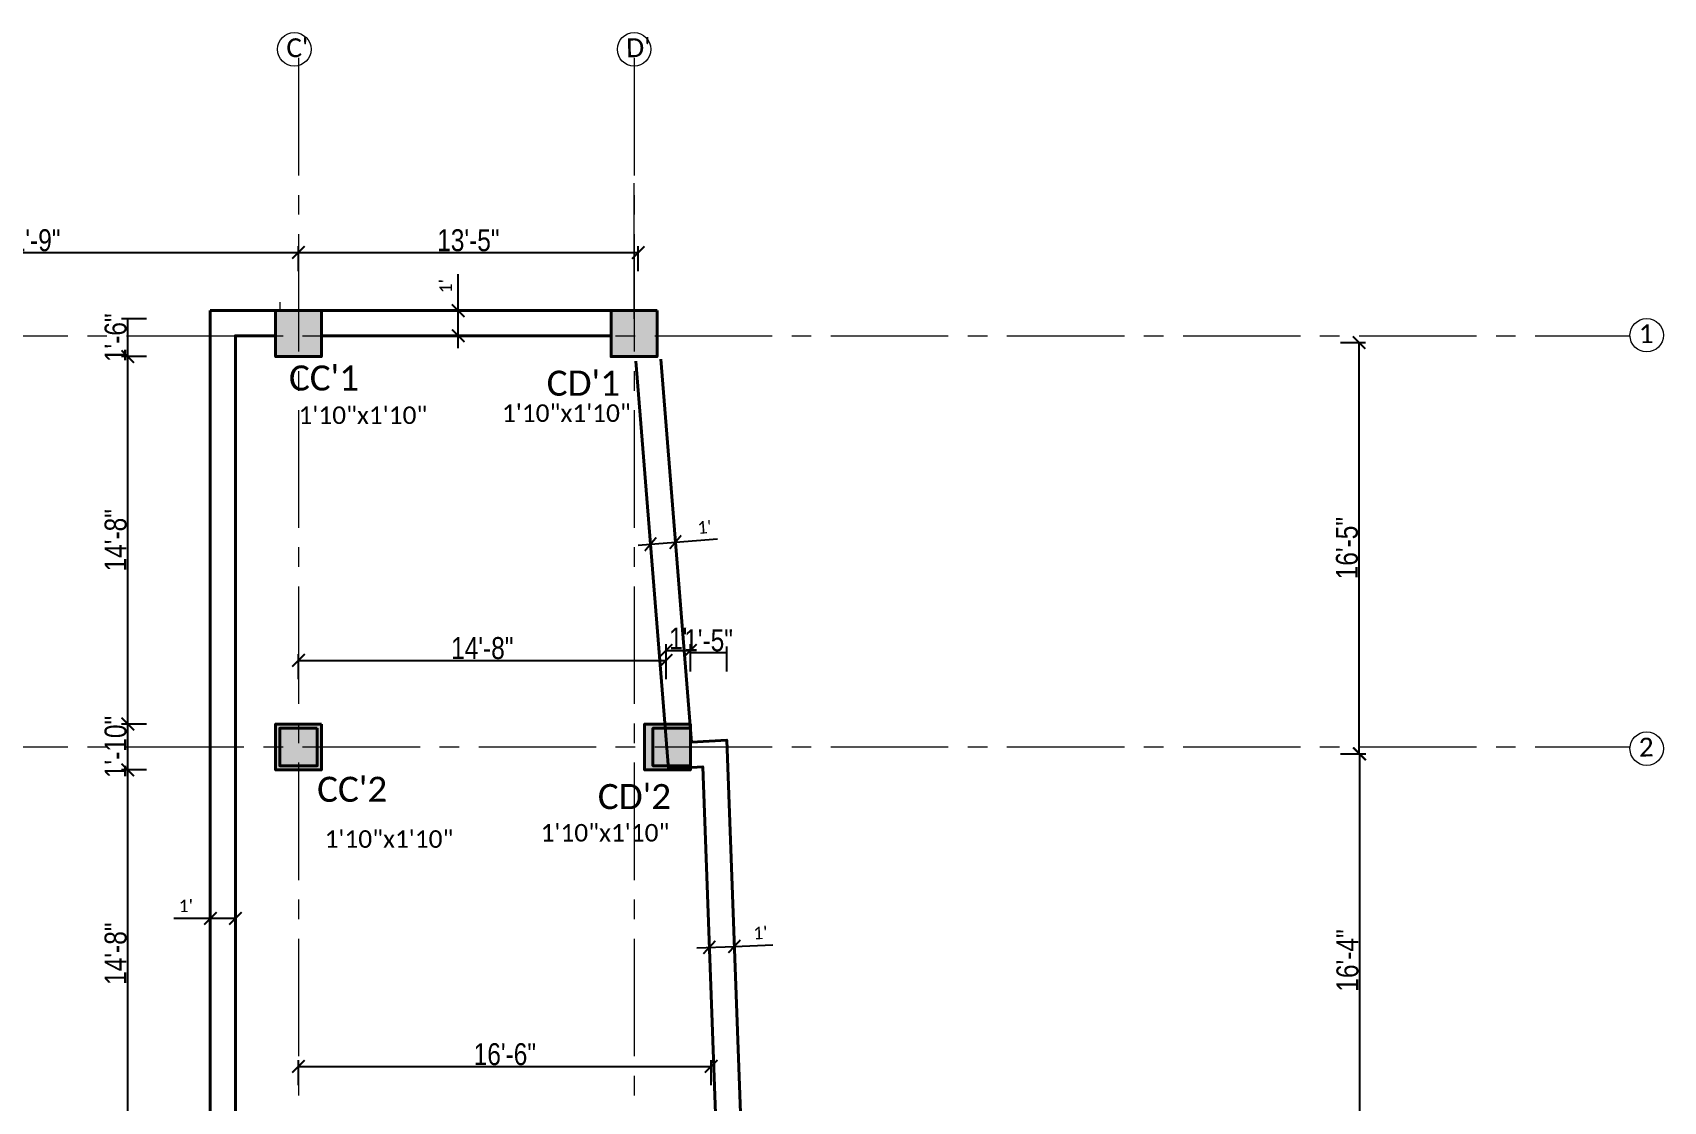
# Model space of a CAD drawing. Header units: inches. Extents: x 0 to 162649, y -36601 to -26324.
# Drawn here: x 147890 to 148671, y -31253 to -30741 of the extents above; entities that cross this region are included whole.
import ezdxf

# ---------------------------------------------------------------- set-up
doc = ezdxf.new("R2010")
doc.units = ezdxf.units.IN
doc.header["$MEASUREMENT"] = 0
doc.linetypes.add('CENTER2', pattern=[1.125, 0.75, -0.125, 0.125, -0.125])
for name, color, linetype, lineweight in [('dimention', 1, 'Continuous', 13), ('hatch', 252, 'Continuous', 0), ('OL_AR_Center line', 253, 'CENTER2', 13), ('OL_AR_Text', 140, 'Continuous', 5), ('OL_AR_WALL', 255, 'Continuous', 40)]:
    doc.layers.add(name, color=color, linetype=linetype, lineweight=lineweight)
doc.styles.add('1-16 Annotative Text', font='calibri.ttf', dxfattribs={"height": 0.0625})
doc.styles.add('1-8 Annotative Text', font='calibri.ttf', dxfattribs={"height": 0.125})
doc.styles.add('Arial', font='arial.ttf', dxfattribs={"width": 0.8})
doc.dimstyles.new('1-16 Annotative Dimension', dxfattribs={"dimtxt": 0.0625, "dimasz": 0.0625, "dimexe": 0.0625, "dimexo": 0.083333, "dimgap": 0.03125, "dimtad": 1, "dimdec": 0, "dimzin": 0, "dimdsep": 46, "dimlunit": 4, "dimtxsty": '1-16 Annotative Text', "dimblk": 'ARCHTICK', "dimcen": 0.0625, "dimdle": 0.0625, "dimadec": 0, "dimazin": 0, "dimtfac": 1, "dimtdec": 0, "dimtofl": 0, "dimtmove": 0, "dimatfit": 3, "dimfxl": 0.083333, "dimfxlon": 1, "dimtolj": 1, "dimtzin": 0, "dimarcsym": 1})
doc.dimstyles.new('Dim_OLA', dxfattribs={"dimscale": 1.5, "dimtxt": 7, "dimasz": 4, "dimexe": 2, "dimexo": 0.5, "dimgap": 0.3, "dimtad": 1, "dimdec": 0, "dimzin": 0, "dimdsep": 46, "dimlunit": 3, "dimtxsty": 'Arial', "dimblk": 'ARCHTICK', "dimcen": 0.05, "dimadec": 0, "dimazin": 0, "dimtfac": 1, "dimtdec": 0, "dimtix": 1, "dimtmove": 2, "dimatfit": 3, "dimldrblk": 'DOT', "dimfxl": 6, "dimfxlon": 1, "dimtolj": 1, "dimtzin": 0, "dimarcsym": 0})

# ---------------------------------------------------------------- blocks, each defined once
blk = doc.blocks.new('_ArchTick')
at = {"color": 0, "linetype": 'ByBlock', "const_width": 0.15}
blk.add_lwpolyline([(-0.5, -0.5), (0.5, 0.5)], dxfattribs=at)
blk = doc.blocks.new('*D579')
at = {"layer": 'Defpoints', "color": 0, "transparency": 16777216}
for p in [(147935.49, -31094.61), (148006.28, -31094.61), (148006.28, -31270.61)]:
    blk.add_point(p, dxfattribs=at)
at = {"layer": 'OL_AR_Text', "color": 0, "lineweight": -2, "transparency": 16777216}
for p, q in [((147944.49, -31094.61), (147932.49, -31094.61)), ((147935.49, -31270.61), (147935.49, -31094.61)), ((147944.49, -31270.61), (147932.49, -31270.61))]:
    blk.add_line(p, q, dxfattribs=at)
at = {"layer": 'OL_AR_Text', "color": 0, "lineweight": -2, "transparency": 16777216, "xscale": 6, "yscale": 6, "zscale": 6}
for p, rotation in [((147935.49, -31094.61), 90), ((147935.49, -31270.61), 270)]:
    blk.add_blockref('_ArchTick', p, dxfattribs=dict(at, rotation=rotation))
at = {"layer": 'OL_AR_Text', "color": 0, "transparency": 16777216, "insert": (147929.68, -31182.61), "char_height": 10.5, "attachment_point": 5, "rotation": 90, "style": 'Arial'}
blk.add_mtext('\\A1;14\'-8"', dxfattribs=at)
blk = doc.blocks.new('_Dot')
at = {"color": 0, "linetype": 'ByBlock', "lineweight": -2}
blk.add_line((-0.5, 0), (-1, 0), dxfattribs=at)
at = {"color": 0, "linetype": 'ByBlock', "const_width": 0.5}
blk.add_lwpolyline([(-0.25, 0, 1), (0.25, 0, 1)], format="xyb", close=True, dxfattribs=at)
blk = doc.blocks.new('*D580')
at = {"layer": 'Defpoints', "color": 0, "transparency": 16777216}
for p in [(147935.49, -31072.61), (148006.28, -31072.61), (148006.28, -31094.61)]:
    blk.add_point(p, dxfattribs=at)
at = {"layer": 'OL_AR_Text', "color": 0, "lineweight": -2, "transparency": 16777216}
for p, q in [((147944.49, -31072.61), (147932.49, -31072.61)), ((147935.49, -31094.61), (147935.49, -31072.61)), ((147944.49, -31094.61), (147932.49, -31094.61))]:
    blk.add_line(p, q, dxfattribs=at)
at = {"layer": 'OL_AR_Text', "color": 0, "transparency": 16777216, "insert": (147929.68, -31083.61), "char_height": 10.5, "attachment_point": 5, "rotation": 90, "style": 'Arial'}
blk.add_mtext('\\A1;1\'-10"', dxfattribs=at)
blk = doc.blocks.new('*D581')
at = {"layer": 'Defpoints', "color": 0, "transparency": 16777216}
for p in [(147935.49, -30896.61), (148006.28, -30896.61), (148006.28, -31072.61)]:
    blk.add_point(p, dxfattribs=at)
at = {"layer": 'OL_AR_Text', "color": 0, "lineweight": -2, "transparency": 16777216}
for p, q in [((147944.49, -30896.61), (147932.49, -30896.61)), ((147935.49, -31072.61), (147935.49, -30896.61)), ((147944.49, -31072.61), (147932.49, -31072.61))]:
    blk.add_line(p, q, dxfattribs=at)
at = {"layer": 'OL_AR_Text', "color": 0, "lineweight": -2, "transparency": 16777216, "xscale": 6, "yscale": 6, "zscale": 6}
for p, rotation in [((147935.49, -30896.61), 90), ((147935.49, -31072.61), 270)]:
    blk.add_blockref('_ArchTick', p, dxfattribs=dict(at, rotation=rotation))
at = {"layer": 'OL_AR_Text', "color": 0, "transparency": 16777216, "insert": (147929.68, -30984.61), "char_height": 10.5, "attachment_point": 5, "rotation": 90, "style": 'Arial'}
blk.add_mtext('\\A1;14\'-8"', dxfattribs=at)
blk = doc.blocks.new('*D582')
at = {"layer": 'Defpoints', "color": 0, "transparency": 16777216}
for p in [(147935.49, -30878.61), (148006.28, -30878.61), (148006.28, -30896.61)]:
    blk.add_point(p, dxfattribs=at)
at = {"layer": 'OL_AR_Text', "color": 0, "lineweight": -2, "transparency": 16777216}
for p, q in [((147944.49, -30878.61), (147932.49, -30878.61)), ((147935.49, -30896.61), (147935.49, -30878.61)), ((147944.49, -30896.61), (147932.49, -30896.61))]:
    blk.add_line(p, q, dxfattribs=at)
at = {"layer": 'OL_AR_Text', "color": 0, "transparency": 16777216, "insert": (147929.68, -30887.61), "char_height": 10.5, "attachment_point": 5, "rotation": 90, "style": 'Arial'}
blk.add_mtext('\\A1;1\'-6"', dxfattribs=at)
blk = doc.blocks.new('*D583')
at = {"layer": 'Defpoints', "color": 0, "transparency": 16777216}
for p in [(148205.09, -31037.39), (148205.09, -31072.61), (148193.43, -31083.61)]:
    blk.add_point(p, dxfattribs=at)
at = {"layer": 'OL_AR_Text', "color": 0, "lineweight": -2, "transparency": 16777216}
for p, q in [((148193.43, -31046.39), (148193.43, -31034.39)), ((148193.43, -31037.39), (148205.09, -31037.39)), ((148205.09, -31046.39), (148205.09, -31034.39))]:
    blk.add_line(p, q, dxfattribs=at)
at = {"layer": 'OL_AR_Text', "color": 0, "lineweight": -2, "transparency": 16777216, "xscale": 6, "yscale": 6, "zscale": 6, "rotation": 180}
blk.add_blockref('_ArchTick', (148193.43, -31037.39), dxfattribs=at)
at = {"layer": 'OL_AR_Text', "color": 0, "lineweight": -2, "transparency": 16777216, "xscale": 6, "yscale": 6, "zscale": 6}
blk.add_blockref('_ArchTick', (148205.09, -31037.39), dxfattribs=at)
at = {"layer": 'OL_AR_Text', "color": 0, "transparency": 16777216, "insert": (148199.26, -31031.67), "char_height": 10.5, "attachment_point": 5, "style": 'Arial'}
blk.add_mtext("\\A1;1'", dxfattribs=at)
blk = doc.blocks.new('*D584')
at = {"layer": 'Defpoints', "color": 0, "transparency": 16777216}
for p in [(148222.48, -31038.42), (148205.09, -31072.61), (148222.48, -31076.3)]:
    blk.add_point(p, dxfattribs=at)
at = {"layer": 'OL_AR_Text', "color": 0, "lineweight": -2, "transparency": 16777216}
for p, q in [((148205.09, -31047.42), (148205.09, -31035.42)), ((148222.48, -31047.42), (148222.48, -31035.42)), ((148205.09, -31038.42), (148222.48, -31038.42))]:
    blk.add_line(p, q, dxfattribs=at)
at = {"layer": 'OL_AR_Text', "color": 0, "transparency": 16777216, "insert": (148213.78, -31032.61), "char_height": 10.5, "attachment_point": 5, "style": 'Arial'}
blk.add_mtext('\\A1;1\'-5"', dxfattribs=at)
blk = doc.blocks.new('*D586')
at = {"layer": 'Defpoints', "color": 0, "transparency": 16777216}
for p in [(148215.05, -31236.61), (148215.05, -31270.61), (148017.28, -31282.61)]:
    blk.add_point(p, dxfattribs=at)
at = {"layer": 'OL_AR_Text', "color": 0, "lineweight": -2, "transparency": 16777216}
for p, q in [((148017.28, -31245.61), (148017.28, -31233.61)), ((148017.28, -31236.61), (148215.05, -31236.61)), ((148215.05, -31245.61), (148215.05, -31233.61))]:
    blk.add_line(p, q, dxfattribs=at)
at = {"layer": 'OL_AR_Text', "color": 0, "lineweight": -2, "transparency": 16777216, "xscale": 6, "yscale": 6, "zscale": 6, "rotation": 180}
blk.add_blockref('_ArchTick', (148017.28, -31236.61), dxfattribs=at)
at = {"layer": 'OL_AR_Text', "color": 0, "lineweight": -2, "transparency": 16777216, "xscale": 6, "yscale": 6, "zscale": 6}
blk.add_blockref('_ArchTick', (148215.05, -31236.61), dxfattribs=at)
at = {"layer": 'OL_AR_Text', "color": 0, "transparency": 16777216, "insert": (148116.16, -31230.8), "char_height": 10.5, "attachment_point": 5, "style": 'Arial'}
blk.add_mtext('\\A1;16\'-6"', dxfattribs=at)
blk = doc.blocks.new('*D587')
at = {"layer": 'Defpoints', "color": 0, "transparency": 16777216}
for p in [(148193.43, -31042.11), (148017.28, -31072.61), (148193.43, -31083.61)]:
    blk.add_point(p, dxfattribs=at)
at = {"layer": 'OL_AR_Text', "color": 0, "lineweight": -2, "transparency": 16777216}
for p, q in [((148017.28, -31051.11), (148017.28, -31039.11)), ((148017.28, -31042.11), (148193.43, -31042.11)), ((148193.43, -31051.11), (148193.43, -31039.11))]:
    blk.add_line(p, q, dxfattribs=at)
at = {"layer": 'OL_AR_Text', "color": 0, "lineweight": -2, "transparency": 16777216, "xscale": 6, "yscale": 6, "zscale": 6, "rotation": 180}
blk.add_blockref('_ArchTick', (148017.28, -31042.11), dxfattribs=at)
at = {"layer": 'OL_AR_Text', "color": 0, "lineweight": -2, "transparency": 16777216, "xscale": 6, "yscale": 6, "zscale": 6}
blk.add_blockref('_ArchTick', (148193.43, -31042.11), dxfattribs=at)
at = {"layer": 'OL_AR_Text', "color": 0, "transparency": 16777216, "insert": (148105.35, -31036.3), "char_height": 10.5, "attachment_point": 5, "style": 'Arial'}
blk.add_mtext('\\A1;14\'-8"', dxfattribs=at)
blk = doc.blocks.new('*D655')
at = {"layer": 'Defpoints', "color": 0, "transparency": 16777216}
for p in [(147987.03, -31165.71), (147975.03, -31171.72), (147987.03, -31171.72)]:
    blk.add_point(p, dxfattribs=at)
at = {"layer": 'dimention', "color": 0, "lineweight": -2, "transparency": 16777216}
for p, q in [((147975.03, -31165.71), (147975.03, -31159.71)), ((147987.03, -31165.71), (147987.03, -31159.71)), ((147975.03, -31165.71), (147957.59, -31165.71)), ((147987.03, -31165.71), (147969.03, -31165.71))]:
    blk.add_line(p, q, dxfattribs=at)
at = {"layer": 'dimention', "color": 0, "lineweight": -2, "transparency": 16777216, "xscale": 6, "yscale": 6, "zscale": 6, "rotation": 180}
blk.add_blockref('_ArchTick', (147975.03, -31165.71), dxfattribs=at)
at = {"layer": 'dimention', "color": 0, "lineweight": -2, "transparency": 16777216, "xscale": 6, "yscale": 6, "zscale": 6}
blk.add_blockref('_ArchTick', (147987.03, -31165.71), dxfattribs=at)
at = {"layer": 'dimention', "color": 0, "transparency": 16777216, "insert": (147963.31, -31159.71), "char_height": 6, "attachment_point": 5, "style": '1-16 Annotative Text'}
blk.add_mtext("\\A1;1'", dxfattribs=at)
blk = doc.blocks.new('*D656')
at = {"layer": 'Defpoints', "color": 0, "transparency": 16777216}
for p in [(148093.82, -30874.61), (148103.33, -30874.61), (148103.33, -30886.61)]:
    blk.add_point(p, dxfattribs=at)
at = {"layer": 'dimention', "color": 0, "lineweight": -2, "transparency": 16777216}
for p, q in [((148093.82, -30874.61), (148093.82, -30857.18)), ((148095.33, -30874.61), (148087.82, -30874.61)), ((148093.82, -30892.61), (148093.82, -30874.61)), ((148095.33, -30886.61), (148087.82, -30886.61))]:
    blk.add_line(p, q, dxfattribs=at)
at = {"layer": 'dimention', "color": 0, "lineweight": -2, "transparency": 16777216, "xscale": 6, "yscale": 6, "zscale": 6}
for p, rotation in [((148093.82, -30874.61), 90), ((148093.82, -30886.61), 270)]:
    blk.add_blockref('_ArchTick', p, dxfattribs=dict(at, rotation=rotation))
at = {"layer": 'dimention', "color": 0, "transparency": 16777216, "insert": (148087.82, -30862.89), "char_height": 6, "attachment_point": 5, "rotation": 90, "style": '1-16 Annotative Text'}
blk.add_mtext("\\A1;1'", dxfattribs=at)
blk = doc.blocks.new('*D657')
at = {"layer": 'Defpoints', "color": 0, "transparency": 16777216}
for p in [(148197.91, -30985.51), (148186.77, -30996.43), (148198.72, -30995.45)]:
    blk.add_point(p, dxfattribs=at)
at = {"layer": 'dimention', "color": 0, "lineweight": -2, "transparency": 16777216}
for p, q in [((148186.11, -30988.46), (148185.46, -30980.52)), ((148198.07, -30987.48), (148197.41, -30979.53)), ((148179.97, -30986.99), (148197.91, -30985.51)), ((148197.91, -30985.51), (148218.03, -30983.85))]:
    blk.add_line(p, q, dxfattribs=at)
at = {"layer": 'dimention', "color": 0, "lineweight": -2, "transparency": 16777216, "xscale": 6, "yscale": 6, "zscale": 6}
for p, rotation in [((148185.95, -30986.5), 184.7128254624622), ((148197.91, -30985.51), 4.712825462462256)]:
    blk.add_blockref('_ArchTick', p, dxfattribs=dict(at, rotation=rotation))
at = {"layer": 'dimention', "color": 0, "transparency": 16777216, "insert": (148211.84, -30978.34), "char_height": 6, "attachment_point": 5, "rotation": 4.71283, "style": '1-16 Annotative Text'}
blk.add_mtext("\\A1;1'", dxfattribs=at)
blk = doc.blocks.new('*D658')
at = {"layer": 'Defpoints', "color": 0, "transparency": 16777216}
for p in [(148214.35, -31184.88), (148226.14, -31179.12), (148226.34, -31184.43)]:
    blk.add_point(p, dxfattribs=at)
at = {"layer": 'dimention', "color": 0, "lineweight": -2, "transparency": 16777216}
for p, q in [((148214.15, -31179.57), (148213.93, -31173.57)), ((148226.14, -31179.12), (148225.92, -31173.13)), ((148226.14, -31179.12), (148244.54, -31178.44)), ((148208.16, -31179.79), (148226.14, -31179.12))]:
    blk.add_line(p, q, dxfattribs=at)
at = {"layer": 'dimention', "color": 0, "lineweight": -2, "transparency": 16777216, "xscale": 6, "yscale": 6, "zscale": 6}
for p, rotation in [((148214.15, -31179.57), 182.1216880738398), ((148226.14, -31179.12), 2.12168807383985)]:
    blk.add_blockref('_ArchTick', p, dxfattribs=dict(at, rotation=rotation))
at = {"layer": 'dimention', "color": 0, "transparency": 16777216, "insert": (148238.61, -31172.65), "char_height": 6, "attachment_point": 5, "rotation": 2.12169, "style": '1-16 Annotative Text'}
blk.add_mtext("\\A1;1'", dxfattribs=at)
blk = doc.blocks.new('*D1359')
at = {"layer": 'Defpoints', "color": 0, "transparency": 16777216}
for p in [(147412.11, -31086.88), (148006.02, -31086.88), (148006.28, -31284.89)]:
    blk.add_point(p, dxfattribs=at)
at = {"layer": 'OL_AR_Text', "color": 0, "lineweight": -2, "transparency": 16777216}
for p, q in [((147421.11, -31086.88), (147409.11, -31086.88)), ((147412.11, -31284.89), (147412.11, -31086.88)), ((147421.11, -31284.89), (147409.11, -31284.89))]:
    blk.add_line(p, q, dxfattribs=at)
at = {"layer": 'OL_AR_Text', "color": 0, "lineweight": -2, "transparency": 16777216, "xscale": 6, "yscale": 6, "zscale": 6}
for p, rotation in [((147412.11, -31086.88), 90), ((147412.11, -31284.89), 270)]:
    blk.add_blockref('_ArchTick', p, dxfattribs=dict(at, rotation=rotation))
at = {"layer": 'OL_AR_Text', "color": 0, "transparency": 16777216, "insert": (147406.3, -31185.88), "char_height": 10.5, "attachment_point": 5, "rotation": 90, "style": 'Arial'}
blk.add_mtext('\\A1;16\'-4"', dxfattribs=at)
blk = doc.blocks.new('*D1342')
at = {"layer": 'Defpoints', "color": 0, "transparency": 16777216}
for p in [(147411.86, -30888.88), (148006.02, -30888.88), (148006.02, -31086.88)]:
    blk.add_point(p, dxfattribs=at)
at = {"layer": 'OL_AR_Text', "color": 0, "lineweight": -2, "transparency": 16777216}
for p, q in [((147420.86, -30888.88), (147408.86, -30888.88)), ((147411.86, -31086.88), (147411.86, -30888.88)), ((147420.86, -31086.88), (147408.86, -31086.88))]:
    blk.add_line(p, q, dxfattribs=at)
at = {"layer": 'OL_AR_Text', "color": 0, "lineweight": -2, "transparency": 16777216, "xscale": 6, "yscale": 6, "zscale": 6}
for p, rotation in [((147411.86, -30888.88), 90), ((147411.86, -31086.88), 270)]:
    blk.add_blockref('_ArchTick', p, dxfattribs=dict(at, rotation=rotation))
at = {"layer": 'OL_AR_Text', "color": 0, "transparency": 16777216, "insert": (147406.05, -30987.88), "char_height": 10.5, "attachment_point": 5, "rotation": 90, "style": 'Arial'}
blk.add_mtext('\\A1;16\'-4"', dxfattribs=at)
blk = doc.blocks.new('*D1343')
at = {"layer": 'Defpoints', "color": 0, "transparency": 16777216}
for p in [(148203.55, -31086.88), (148525.77, -31086.88), (148224.05, -31284.89)]:
    blk.add_point(p, dxfattribs=at)
at = {"layer": 'OL_AR_Text', "color": 0, "lineweight": -2, "transparency": 16777216}
for p, q in [((148516.77, -31086.88), (148528.77, -31086.88)), ((148525.77, -31284.89), (148525.77, -31086.88)), ((148516.77, -31284.89), (148528.77, -31284.89))]:
    blk.add_line(p, q, dxfattribs=at)
at = {"layer": 'OL_AR_Text', "color": 0, "lineweight": -2, "transparency": 16777216, "xscale": 6, "yscale": 6, "zscale": 6}
for p, rotation in [((148525.77, -31086.88), 90), ((148525.77, -31284.89), 270)]:
    blk.add_blockref('_ArchTick', p, dxfattribs=dict(at, rotation=rotation))
at = {"layer": 'OL_AR_Text', "color": 0, "transparency": 16777216, "insert": (148519.96, -31185.88), "char_height": 10.5, "attachment_point": 5, "rotation": 90, "style": 'Arial'}
blk.add_mtext('\\A1;16\'-4"', dxfattribs=at)
blk = doc.blocks.new('*D1344')
at = {"layer": 'Defpoints', "color": 0, "transparency": 16777216}
for p in [(148190, -30889.89), (148525.52, -30889.89), (148203.55, -31086.88)]:
    blk.add_point(p, dxfattribs=at)
at = {"layer": 'OL_AR_Text', "color": 0, "lineweight": -2, "transparency": 16777216}
for p, q in [((148516.52, -30889.89), (148528.52, -30889.89)), ((148525.52, -31086.88), (148525.52, -30889.89)), ((148516.52, -31086.88), (148528.52, -31086.88))]:
    blk.add_line(p, q, dxfattribs=at)
at = {"layer": 'OL_AR_Text', "color": 0, "lineweight": -2, "transparency": 16777216, "xscale": 6, "yscale": 6, "zscale": 6}
for p, rotation in [((148525.52, -30889.89), 90), ((148525.52, -31086.88), 270)]:
    blk.add_blockref('_ArchTick', p, dxfattribs=dict(at, rotation=rotation))
at = {"layer": 'OL_AR_Text', "color": 0, "transparency": 16777216, "insert": (148519.71, -30988.38), "char_height": 10.5, "attachment_point": 5, "rotation": 90, "style": 'Arial'}
blk.add_mtext('\\A1;16\'-5"', dxfattribs=at)
blk = doc.blocks.new('*D1348')
at = {"layer": 'Defpoints', "color": 0, "transparency": 16777216}
for p in [(148017.28, -30846.77), (148017.28, -30877.7), (147759.33, -31463.89)]:
    blk.add_point(p, dxfattribs=at)
at = {"layer": 'OL_AR_Text', "color": 0, "lineweight": -2, "transparency": 16777216}
for p, q in [((147759.33, -30855.77), (147759.33, -30843.77)), ((147759.33, -30846.77), (148017.28, -30846.77)), ((148017.28, -30855.77), (148017.28, -30843.77))]:
    blk.add_line(p, q, dxfattribs=at)
at = {"layer": 'OL_AR_Text', "color": 0, "lineweight": -2, "transparency": 16777216, "xscale": 6, "yscale": 6, "zscale": 6, "rotation": 180}
blk.add_blockref('_ArchTick', (147759.33, -30846.77), dxfattribs=at)
at = {"layer": 'OL_AR_Text', "color": 0, "lineweight": -2, "transparency": 16777216, "xscale": 6, "yscale": 6, "zscale": 6}
blk.add_blockref('_ArchTick', (148017.28, -30846.77), dxfattribs=at)
at = {"layer": 'OL_AR_Text', "color": 0, "transparency": 16777216, "insert": (147888.3, -30840.96), "char_height": 10.5, "attachment_point": 5, "style": 'Arial'}
blk.add_mtext('\\A1;21\'-9"', dxfattribs=at)
blk = doc.blocks.new('*D1349')
at = {"layer": 'Defpoints', "color": 0, "transparency": 16777216}
for p in [(148180.09, -30846.77), (148017.28, -30877.7), (148180.09, -30877.7)]:
    blk.add_point(p, dxfattribs=at)
at = {"layer": 'OL_AR_Text', "color": 0, "lineweight": -2, "transparency": 16777216}
for p, q in [((148017.28, -30855.77), (148017.28, -30843.77)), ((148017.28, -30846.77), (148180.09, -30846.77)), ((148180.09, -30855.77), (148180.09, -30843.77))]:
    blk.add_line(p, q, dxfattribs=at)
at = {"layer": 'OL_AR_Text', "color": 0, "lineweight": -2, "transparency": 16777216, "xscale": 6, "yscale": 6, "zscale": 6, "rotation": 180}
blk.add_blockref('_ArchTick', (148017.28, -30846.77), dxfattribs=at)
at = {"layer": 'OL_AR_Text', "color": 0, "lineweight": -2, "transparency": 16777216, "xscale": 6, "yscale": 6, "zscale": 6}
blk.add_blockref('_ArchTick', (148180.09, -30846.77), dxfattribs=at)
at = {"layer": 'OL_AR_Text', "color": 0, "transparency": 16777216, "insert": (148098.68, -30840.96), "char_height": 10.5, "attachment_point": 5, "style": 'Arial'}
blk.add_mtext('\\A1;13\'-5"', dxfattribs=at)

msp = doc.modelspace()

# ---------------------------------------------------------------- hatches: boundary and pattern name
at = {"layer": 'OL_AR_Text'}
h = msp.add_hatch(color=256, dxfattribs=at)
h.dxf.hatch_style = 1
h.paths.add_polyline_path([(148028.28, -30874.61), (148028.28, -30896.61), (148006.28, -30896.61), (148006.28, -30874.61)])
h = msp.add_hatch(color=256, dxfattribs=at)
h.dxf.hatch_style = 1
h.paths.add_polyline_path([(148189.09, -30874.61), (148189.09, -30896.61), (148167.09, -30896.61), (148167.09, -30874.61)])
h = msp.add_hatch(color=256, dxfattribs=at)
h.dxf.hatch_style = 1
h.paths.add_polyline_path([(148028.28, -31072.61), (148028.28, -31094.61), (148006.28, -31094.61), (148006.28, -31072.61)])
h = msp.add_hatch(color=256, dxfattribs=at)
h.dxf.hatch_style = 1
h.paths.add_polyline_path([(148026.28, -31074.61), (148026.28, -31092.61), (148008.28, -31092.61), (148008.28, -31074.61)])
h = msp.add_hatch(color=256, dxfattribs=at)
h.dxf.hatch_style = 1
h.paths.add_polyline_path([(148205.09, -31072.61), (148205.09, -31094.61), (148183.09, -31094.61), (148183.09, -31072.61)])
h = msp.add_hatch(color=256, dxfattribs=at)
h.dxf.hatch_style = 1
h.paths.add_polyline_path([(148205.09, -31072.61), (148205.09, -31094.61), (148183.09, -31094.61), (148183.09, -31072.61)])
h = msp.add_hatch(color=256, dxfattribs=at)
h.dxf.hatch_style = 1
h.paths.add_polyline_path([(148205.09, -31074.61), (148205.09, -31092.61), (148187.09, -31092.61), (148187.09, -31074.61)])
h = msp.add_hatch(color=256, dxfattribs=at)
h.dxf.hatch_style = 1
h.paths.add_polyline_path([(148205.09, -31074.61), (148205.09, -31092.61), (148187.09, -31092.61), (148187.09, -31074.61)])

# ---------------------------------------------------------------- linework, layer by layer
at = {"layer": 'dimention'}
for centre in [(148015.28, -30749.46), (148178.09, -30749.46), (148663.3, -30886.41), (148663.3, -31084.41)]:
    msp.add_circle(centre, 8, dxfattribs=at)
at = {"layer": 'hatch'}
msp.add_line((148178.09, -30878.61), (148178.09, -30813.59), dxfattribs=at)
at = {"layer": 'OL_AR_Center line', "ltscale": 75}
for p, q in [((148017.28, -30753.61), (148017.28, -31528.09)), ((148017.28, -30753.61), (148017.28, -31528.09)), ((148178.09, -30753.61), (148178.09, -31528.09)), ((147259.88, -30886.61), (148655.3, -30886.61)), ((147259.88, -31083.61), (148655.35, -31083.61))]:
    msp.add_line(p, q, dxfattribs=at)
at = {"layer": 'OL_AR_Text'}
msp.add_line((148008.28, -30870.61), (148008.28, -30874.61), dxfattribs=at)
at = {"layer": 'OL_AR_WALL'}
for p, q in [((148167.09, -30874.61), (147975.03, -30874.61)), ((148028.28, -30886.61), (148167.09, -30886.61))]:
    msp.add_line(p, q, dxfattribs=at)
for points in [[(148099.06, -31839.51), (148099.06, -31839.51), (148089.01, -32123.67), (147431.16, -32137.76), (147432.38, -31438.61), (147975.03, -31438.61), (147975.03, -30874.61)], [(148028.28, -30874.61), (148028.28, -30896.61), (148006.28, -30896.61), (148006.28, -30874.61), (148028.28, -30874.61)], [(148028.28, -30874.61), (148028.28, -30896.61), (148006.28, -30896.61), (148006.28, -30874.61), (148028.28, -30874.61)], [(148189.09, -30874.61), (148189.09, -30896.61), (148167.09, -30896.61), (148167.09, -30874.61), (148189.09, -30874.61)], [(148189.09, -30874.61), (148189.09, -30896.61), (148167.09, -30896.61), (148167.09, -30874.61), (148189.09, -30874.61)], [(148087.48, -31827.41), (148077.42, -32111.91), (147443.18, -32125.5), (147444.36, -31450.61), (147987.03, -31450.61), (147987.03, -30886.61), (148006.28, -30886.61)], [(148178.95, -30898.82), (148194.6, -31094.05), (148210.95, -31093.04), (148217.75, -31276.72)], [(148190.91, -30897.86), (148205.62, -31081.34), (148222.48, -31080.3), (148229.74, -31276.27)], [(148028.28, -31072.61), (148028.28, -31094.61), (148006.28, -31094.61), (148006.28, -31072.61), (148028.28, -31072.61)], [(148028.28, -31072.61), (148028.28, -31094.61), (148006.28, -31094.61), (148006.28, -31072.61), (148028.28, -31072.61)], [(148026.28, -31074.61), (148026.28, -31092.61), (148008.28, -31092.61), (148008.28, -31074.61), (148026.28, -31074.61)], [(148026.28, -31074.61), (148026.28, -31092.61), (148008.28, -31092.61), (148008.28, -31074.61), (148026.28, -31074.61)], [(148205.09, -31072.61), (148205.09, -31094.61), (148183.09, -31094.61), (148183.09, -31072.61), (148205.09, -31072.61)], [(148205.09, -31072.61), (148205.09, -31094.61), (148183.09, -31094.61), (148183.09, -31072.61), (148205.09, -31072.61)], [(148205.09, -31072.61), (148205.09, -31094.61), (148183.09, -31094.61), (148183.09, -31072.61), (148205.09, -31072.61)], [(148205.09, -31072.61), (148205.09, -31094.61), (148183.09, -31094.61), (148183.09, -31072.61), (148205.09, -31072.61)], [(148205.09, -31074.61), (148205.09, -31092.61), (148187.09, -31092.61), (148187.09, -31074.61), (148205.09, -31074.61)], [(148205.09, -31074.61), (148205.09, -31092.61), (148187.09, -31092.61), (148187.09, -31074.61), (148205.09, -31074.61)], [(148205.09, -31074.61), (148205.09, -31092.61), (148187.09, -31092.61), (148187.09, -31074.61), (148205.09, -31074.61)], [(148205.09, -31074.61), (148205.09, -31092.61), (148187.09, -31092.61), (148187.09, -31074.61), (148205.09, -31074.61)]]:
    msp.add_lwpolyline(points, dxfattribs=at)

# ---------------------------------------------------------------- texts
at = {"layer": 'dimention', "style": '1-16 Annotative Text'}
for s, p in [("C'", (148011.56, -30753.28)), ("D'", (148174.37, -30753.28)), ('1', (148659.58, -30890.23)), ('2', (148659.58, -31088.23))]:
    msp.add_text(s, height=9, rotation=1, dxfattribs=at).set_placement(p)
at = {"layer": 'OL_AR_Text', "attachment_point": 1, "style": '1-8 Annotative Text'}
for s, insert, char_height in [("CC'1", (148012.72, -30900.87), 12), ("CD'1", (148136.22, -30903.37), 12), ('1\'10"x1\'10"', (148017.28, -30920.5), 8.4), ('1\'10"x1\'10"', (148114.78, -30919.5), 8.4), ("CC'2", (148026.22, -31097.87), 12), ("CD'2", (148160.72, -31101.37), 12), ('1\'10"x1\'10"', (148029.78, -31123.5), 8.4), ('1\'10"x1\'10"', (148133.28, -31120.5), 8.4)]:
    msp.add_mtext(s, dxfattribs=dict(at, insert=insert, char_height=char_height))

# ---------------------------------------------------------------- dimensions: what is measured, and where the dimension line sits
at = {"layer": 'dimention'}
for base, p1, p2, angle, picture, middle in [((148093.82, -30874.61), (148103.33, -30886.61), (148103.33, -30874.61), 90, '*D656', (148093.82, -30862.89)), ((148197.91, -30985.51), (148186.77, -30996.43), (148198.72, -30995.45), 4.71283, '*D657', (148212.33, -30984.32)), ((147987.03, -31165.71), (147975.03, -31171.72), (147987.03, -31171.72), 0, '*D655', (147963.31, -31165.71)), ((148226.14, -31179.12), (148214.35, -31184.88), (148226.34, -31184.43), 2.12169, '*D658', (148238.83, -31178.65))]:
    dim = msp.add_linear_dim(base=base, p1=p1, p2=p2, angle=angle, dimstyle='1-16 Annotative Dimension', override={"dimscale": 0, "dimtix": 0, "dimtofl": 0, "dimtmove": 0, "dimatfit": 3}, dxfattribs=at)
    dim.commit()
    dim.dimension.update_dxf_attribs({"geometry": picture, "text_midpoint": middle, "dimtype": 129})
at = {"layer": 'OL_AR_Text'}
for base, p1, p2, text, picture, middle in [((148017.28, -30846.77), (147759.33, -31463.89), (148017.28, -30877.7), '21\'-9"', '*D1348', (147888.3, -30840.96)), ((148180.09, -30846.77), (148017.28, -30877.7), (148180.09, -30877.7), '13\'-5"', '*D1349', (148098.68, -30840.96))]:
    dim = msp.add_linear_dim(base=base, p1=p1, p2=p2, text=text, dimstyle='Dim_OLA', dxfattribs=at)
    dim.commit()
    dim.dimension.update_dxf_attribs({"geometry": picture, "text_midpoint": middle})
for base, p1, p2, picture, middle in [((147935.49, -30878.61), (148006.28, -30896.61), (148006.28, -30878.61), '*D582', (147929.68, -30887.61)), ((148525.52, -30889.89), (148203.55, -31086.88), (148190, -30889.89), '*D1344', (148519.71, -30988.38)), ((147935.49, -30896.61), (148006.28, -31072.61), (148006.28, -30896.61), '*D581', (147929.68, -30984.61)), ((147935.49, -31072.61), (148006.28, -31094.61), (148006.28, -31072.61), '*D580', (147929.68, -31083.61)), ((147935.49, -31094.61), (148006.28, -31270.61), (148006.28, -31094.61), '*D579', (147929.68, -31182.61))]:
    dim = msp.add_linear_dim(base=base, p1=p1, p2=p2, angle=90, dimstyle='Dim_OLA', dxfattribs=at)
    dim.commit()
    dim.dimension.update_dxf_attribs({"geometry": picture, "text_midpoint": middle})
for base, p1, p2, picture, middle in [((147411.86, -30888.88), (148006.02, -31086.88), (148006.02, -30888.88), '*D1342', (147406.05, -30987.88)), ((147412.11, -31086.88), (148006.28, -31284.89), (148006.02, -31086.88), '*D1359', (147406.3, -31185.88)), ((148525.77, -31086.88), (148224.05, -31284.89), (148203.55, -31086.88), '*D1343', (148519.96, -31185.88))]:
    dim = msp.add_linear_dim(base=base, p1=p1, p2=p2, angle=90, text='16\'-4"', dimstyle='Dim_OLA', dxfattribs=at)
    dim.commit()
    dim.dimension.update_dxf_attribs({"geometry": picture, "text_midpoint": middle})
for base, p1, p2, picture, middle in [((148193.43, -31042.11), (148017.28, -31072.61), (148193.43, -31083.61), '*D587', (148105.35, -31036.3)), ((148205.09, -31037.39), (148193.43, -31083.61), (148205.09, -31072.61), '*D583', (148199.26, -31031.67)), ((148222.48, -31038.42), (148205.09, -31072.61), (148222.48, -31076.3), '*D584', (148213.78, -31032.61)), ((148215.05, -31236.61), (148017.28, -31282.61), (148215.05, -31270.61), '*D586', (148116.16, -31230.8))]:
    dim = msp.add_linear_dim(base=base, p1=p1, p2=p2, dimstyle='Dim_OLA', dxfattribs=at)
    dim.commit()
    dim.dimension.update_dxf_attribs({"geometry": picture, "text_midpoint": middle})

doc.saveas('drawing.dxf')
